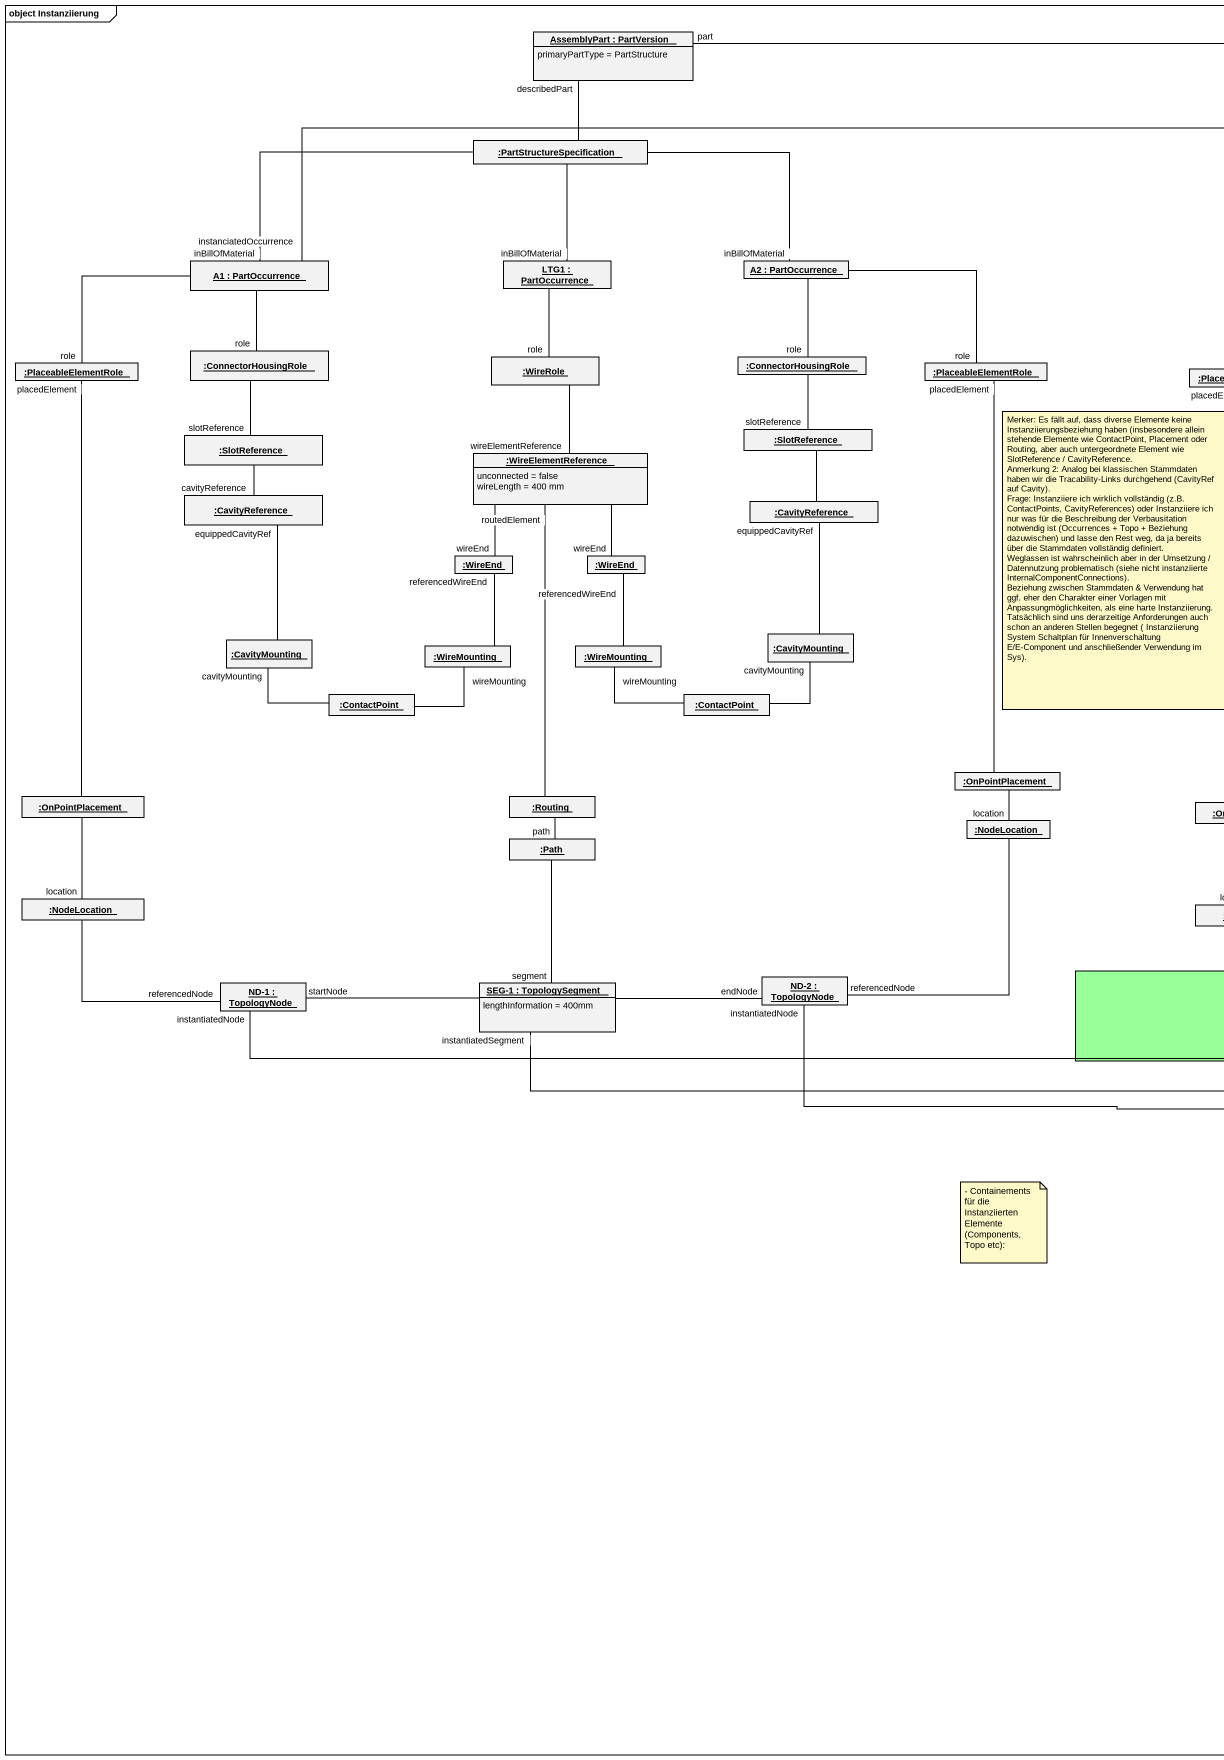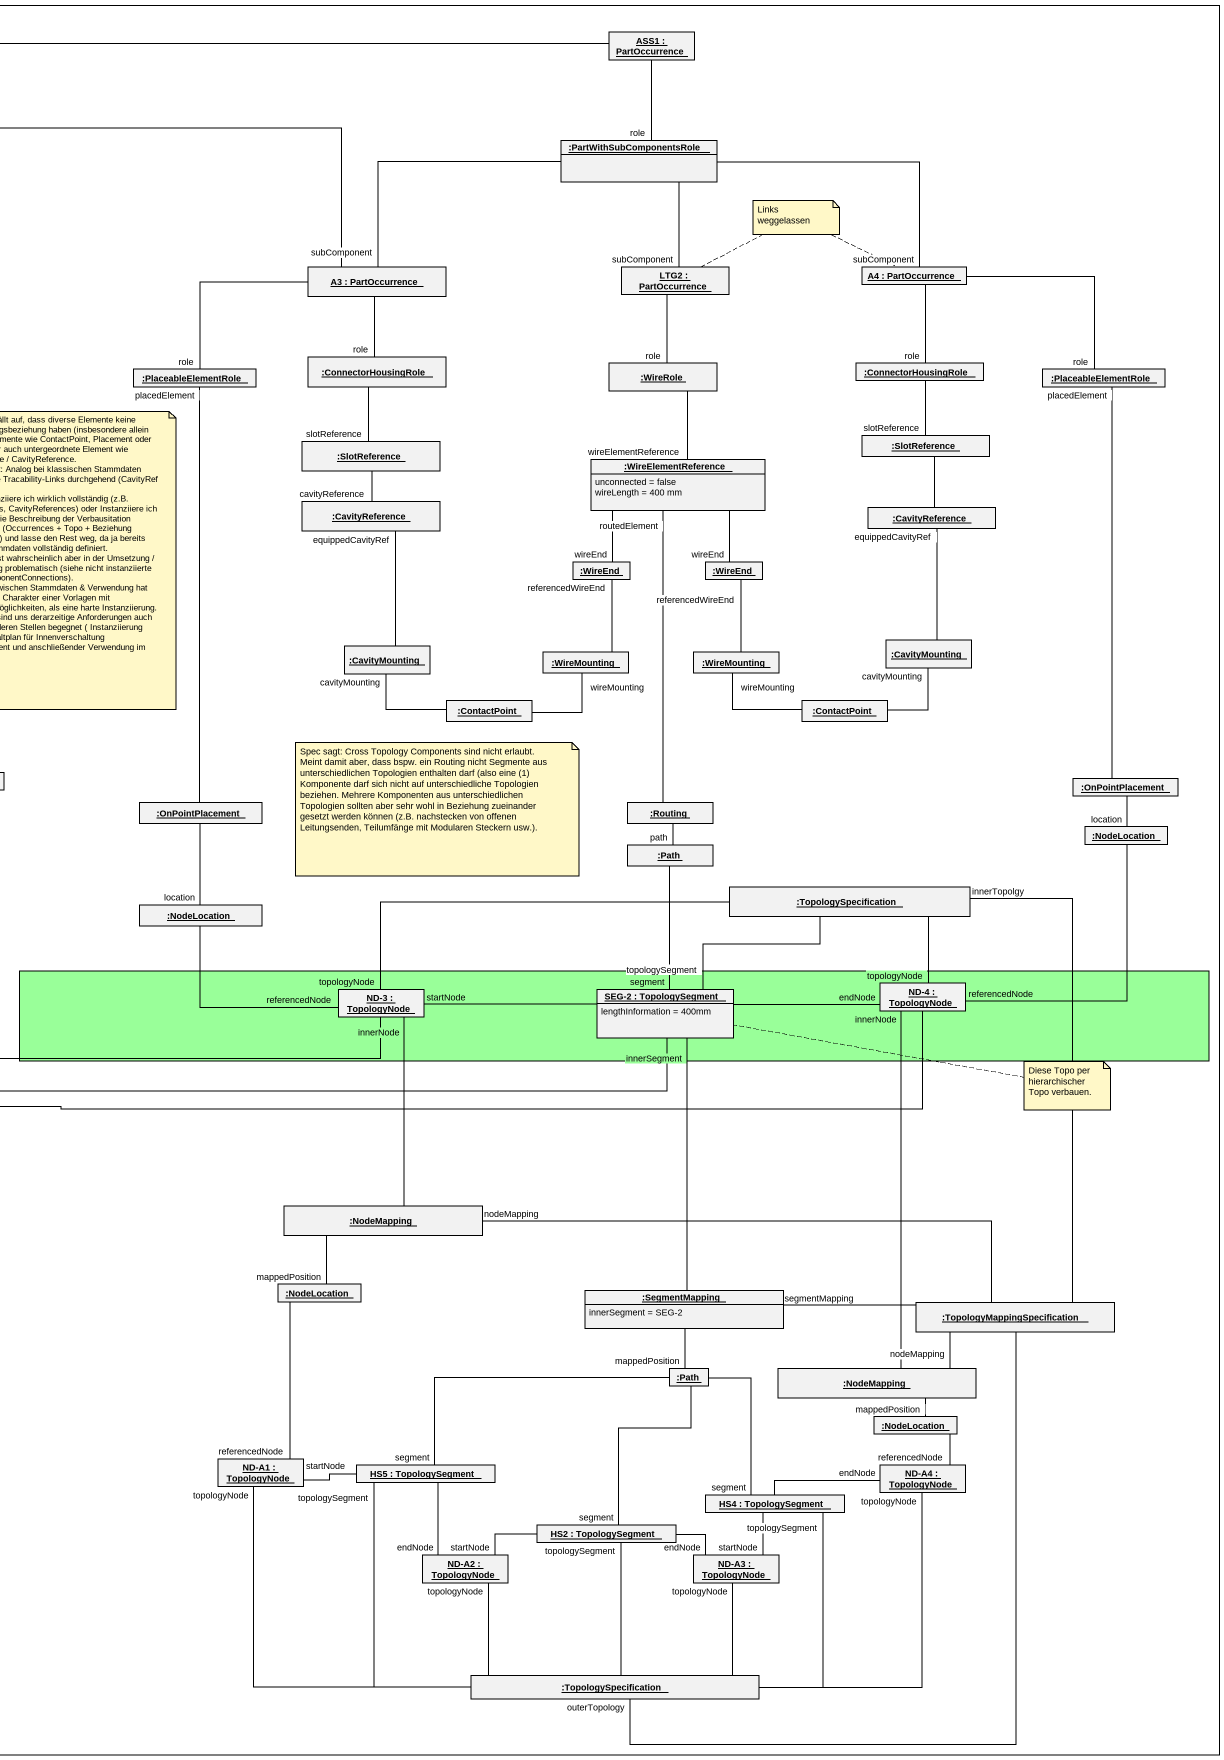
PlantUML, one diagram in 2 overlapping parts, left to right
@startuml
mainframe object Instanziierung
hide circle
hide empty members
object "AssemblyPart : PartVersion" as AssemblyPart {
  primaryPartType = PartStructure
}
object "ASS1 : PartOccurrence" as ASS1
object ":PartStructureSpecification" as PartStructureSpecification
object ":PartWithSubComponentsRole" as PartWithSubComponentsRole
object "A1 : PartOccurrence" as A1
object "LTG1 : PartOccurrence" as LTG1
object "A2 : PartOccurrence" as A2
object "A3 : PartOccurrence" as A3
object "LTG2 : PartOccurrence" as LTG2
object "A4 : PartOccurrence" as A4
object ":ConnectorHousingRole" as ConnectorHousingRole
object ":WireRole" as WireRole
object ":ConnectorHousingRole" as ConnectorHousingRole_2
object ":ConnectorHousingRole" as ConnectorHousingRole_3
object ":PlaceableElementRole" as PlaceableElementRole
object ":PlaceableElementRole" as PlaceableElementRole_2
object ":PlaceableElementRole" as PlaceableElementRole_3
object ":WireRole" as WireRole_2
object ":ConnectorHousingRole" as ConnectorHousingRole_4
object ":PlaceableElementRole" as PlaceableElementRole_4
object ":SlotReference" as SlotReference
object ":SlotReference" as SlotReference_2
object ":WireElementReference" as WireElementReference {
  unconnected = false
  wireLength = 400 mm
}
object ":SlotReference" as SlotReference_3
object ":WireElementReference" as WireElementReference_2 {
  unconnected = false
  wireLength = 400 mm
}
object ":SlotReference" as SlotReference_4
object ":CavityReference" as CavityReference
object ":CavityReference" as CavityReference_2
object ":CavityReference" as CavityReference_3
object ":CavityReference" as CavityReference_4
object ":WireEnd" as WireEnd
object ":WireEnd" as WireEnd_2
object ":WireEnd" as WireEnd_3
object ":WireEnd" as WireEnd_4
object ":CavityMounting" as CavityMounting
object ":WireMounting" as WireMounting
object ":WireMounting" as WireMounting_2
object ":CavityMounting" as CavityMounting_2
object ":CavityMounting" as CavityMounting_3
object ":WireMounting" as WireMounting_3
object ":WireMounting" as WireMounting_4
object ":CavityMounting" as CavityMounting_4
object ":ContactPoint" as ContactPoint
object ":ContactPoint" as ContactPoint_2
object ":ContactPoint" as ContactPoint_3
object ":ContactPoint" as ContactPoint_4
object ":OnPointPlacement" as OnPointPlacement
object ":OnPointPlacement" as OnPointPlacement_2
object ":OnPointPlacement" as OnPointPlacement_3
object ":Routing" as Routing
object ":NodeLocation" as NodeLocation
object ":OnPointPlacement" as OnPointPlacement_4
object ":Routing" as Routing_2
object ":Path" as Path
object ":Path" as Path_2
object ":NodeLocation" as NodeLocation_2
object ":NodeLocation" as NodeLocation_3
object ":TopologySpecification" as TopologySpecification
object ":NodeLocation" as NodeLocation_4
rectangle " " as rectangle1 #99FF99 {
  object "ND-3 : TopologyNode" as ND_3
  object "SEG-2 : TopologySegment" as SEG_2 {
    lengthInformation = 400mm
  }
  object "ND-4 : TopologyNode" as ND_4
}
object "ND-1 : TopologyNode" as ND_1
object "SEG-1 : TopologySegment" as SEG_1 {
  lengthInformation = 400mm
}
object "ND-2 : TopologyNode" as ND_2
object ":NodeMapping" as NodeMapping
object ":NodeLocation" as NodeLocation_5
object ":SegmentMapping" as SegmentMapping {
  innerSegment = SEG-2
}
object ":TopologyMappingSpecification" as TopologyMappingSpecification
object ":Path" as Path_3
object ":NodeMapping" as NodeMapping_2
object ":NodeLocation" as NodeLocation_6
object "ND-A1 : TopologyNode" as ND_A1
object "HS5 : TopologySegment" as HS5
object "ND-A4 : TopologyNode" as ND_A4
object "HS4 : TopologySegment" as HS4
object "ND-A2 : TopologyNode" as ND_A2
object "HS2 : TopologySegment" as HS2
object "ND-A3 : TopologyNode" as ND_A3
object ":TopologySpecification" as TopologySpecification_2
ASS1 -left- AssemblyPart : part
ASS1 -- PartWithSubComponentsRole : role
PartStructureSpecification -up- AssemblyPart : describedPart
PartStructureSpecification -left- A1 : inBillOfMaterial
PartStructureSpecification -- LTG1 : inBillOfMaterial
PartStructureSpecification -right- A2 : inBillOfMaterial
PartWithSubComponentsRole -left- A3 : subComponent
PartWithSubComponentsRole -- LTG2 : subComponent
PartWithSubComponentsRole -right- A4 : subComponent
A1 -- ConnectorHousingRole : role
A1 -left- PlaceableElementRole : role
LTG1 -- WireRole : role
A2 -- ConnectorHousingRole_2 : role
A2 -right- PlaceableElementRole_2 : role
A3 -left- A1 : instanciatedOccurrence
A3 -- ConnectorHousingRole_3 : role
A3 -left- PlaceableElementRole_3 : role
LTG2 -- WireRole_2 : role
A4 -- ConnectorHousingRole_4 : role
A4 -right- PlaceableElementRole_4 : role
ConnectorHousingRole -- SlotReference_2 : slotReference
WireRole -- WireElementReference : wireElementReference
ConnectorHousingRole_2 -- SlotReference : slotReference
ConnectorHousingRole_3 -- SlotReference_3 : slotReference
WireRole_2 -- WireElementReference_2 : wireElementReference
ConnectorHousingRole_4 -- SlotReference_4 : slotReference
SlotReference -- CavityReference_2
SlotReference_2 -- CavityReference : cavityReference
WireElementReference -- WireEnd : wireEnd
WireElementReference -- WireEnd_2 : wireEnd
SlotReference_3 -- CavityReference_3 : cavityReference
WireElementReference_2 -- WireEnd_3 : wireEnd
WireElementReference_2 -- WireEnd_4 : wireEnd
SlotReference_4 -- CavityReference_4
CavityMounting -up- CavityReference : equippedCavityRef
WireMounting -up- WireEnd : referencedWireEnd
WireMounting_2 -up- WireEnd_2 : referencedWireEnd
CavityMounting_2 -up- CavityReference_2 : equippedCavityRef
CavityMounting_3 -up- CavityReference_3 : equippedCavityRef
WireMounting_3 -up- WireEnd_3 : referencedWireEnd
WireMounting_4 -up- WireEnd_4 : referencedWireEnd
CavityMounting_4 -up- CavityReference_4 : equippedCavityRef
ContactPoint -left- CavityMounting : cavityMounting
ContactPoint -right- WireMounting : wireMounting
ContactPoint_2 -left- WireMounting_2 : wireMounting
ContactPoint_2 -up- CavityMounting_2 : cavityMounting
ContactPoint_3 -left- CavityMounting_3 : cavityMounting
ContactPoint_3 -right- WireMounting_3 : wireMounting
ContactPoint_4 -left- WireMounting_4 : wireMounting
ContactPoint_4 -up- CavityMounting_4 : cavityMounting
OnPointPlacement -up- PlaceableElementRole_2 : placedElement
OnPointPlacement -- NodeLocation : location
OnPointPlacement_2 -up- PlaceableElementRole_4 : placedElement
OnPointPlacement_2 -- NodeLocation_2 : location
OnPointPlacement_3 -up- PlaceableElementRole : placedElement
OnPointPlacement_3 -- NodeLocation_3 : location
Routing -up- WireElementReference : routedElement
Routing -- Path : path
NodeLocation -- ND_2 : referencedNode
OnPointPlacement_4 -up- PlaceableElementRole_3 : placedElement
OnPointPlacement_4 -- NodeLocation_4 : location
Routing_2 -up- WireElementReference_2 : routedElement
Routing_2 -- Path_2 : path
Path -- SEG_1 : segment
Path_2 -- SEG_2 : segment
NodeLocation_2 -- ND_4 : referencedNode
NodeLocation_3 -right- ND_1 : referencedNode
TopologySpecification -left- ND_3 : topologyNode
TopologySpecification -- SEG_2 : topologySegment
TopologySpecification -- ND_4 : topologyNode
NodeLocation_4 -right- ND_3 : referencedNode
SEG_1 -left- ND_1 : startNode
SEG_1 -right- ND_2 : endNode
ND_3 -left- ND_1 : instantiatedNode
SEG_2 -left- SEG_1 : instantiatedSegment
SEG_2 -left- ND_3 : startNode
SEG_2 -right- ND_4 : endNode
ND_4 -left- ND_2 : instantiatedNode
NodeMapping -up- ND_3 : innerNode
NodeMapping -- NodeLocation_5 : mappedPosition
NodeLocation_5 -- ND_A1 : referencedNode
SegmentMapping -up- SEG_2 : innerSegment
SegmentMapping -- Path_3 : mappedPosition
TopologyMappingSpecification -up- TopologySpecification : innerTopolgy
TopologyMappingSpecification -left- NodeMapping : nodeMapping
TopologyMappingSpecification -left- SegmentMapping : segmentMapping
TopologyMappingSpecification -left- NodeMapping_2 : nodeMapping
TopologyMappingSpecification -- TopologySpecification_2 : outerTopology
Path_3 -left- HS5 : segment
Path_3 -- HS4 : segment
Path_3 -- HS2 : segment
NodeMapping_2 -up- ND_4 : innerNode
NodeMapping_2 -- NodeLocation_6 : mappedPosition
NodeLocation_6 -- ND_A4 : referencedNode
HS5 -left- ND_A1 : startNode
HS5 -- ND_A2 : endNode
HS4 -right- ND_A4 : endNode
HS4 -- ND_A3 : startNode
HS2 -left- ND_A2 : startNode
HS2 -right- ND_A3 : endNode
TopologySpecification_2 -up- ND_A1 : topologyNode
TopologySpecification_2 -up- HS5 : topologySegment
TopologySpecification_2 -up- ND_A4 : topologyNode
TopologySpecification_2 -up- HS4 : topologySegment
TopologySpecification_2 -up- ND_A2 : topologyNode
TopologySpecification_2 -up- HS2 : topologySegment
TopologySpecification_2 -up- ND_A3 : topologyNode
note as N1
  Links weggelassen
end note
N1 .. LTG2
N1 .. A4
note as N2
  Merker: Es fällt auf, dass diverse Elemente keine Instanziierungsbeziehung haben (insbesondere allein stehende Elemente wie ContactPoint, Placement oder Routing, aber auch untergeordnete Element wie SlotReference / CavityReference.
  Anmerkung 2: Analog bei klassischen Stammdaten haben wir die Tracability-Links durchgehend (CavityRef auf Cavity).
  Frage: Instanziiere ich wirklich vollständig (z.B. ContactPoints, CavityReferences) oder Instanziiere ich nur was für die Beschreibung der Verbausitation notwendig ist (Occurrences + Topo + Beziehung dazuwischen) und lasse den Rest weg, da ja bereits über die Stammdaten vollständig definiert.
  Weglassen ist wahrscheinlich aber in der Umsetzung / Datennutzung problematisch (siehe nicht instanziierte InternalComponentConnections).
  Beziehung zwischen Stammdaten & Verwendung hat ggf. eher den Charakter einer Vorlagen mit Anpassungmöglichkeiten, als eine harte Instanziierung. Tatsächlich sind uns derarzeitige Anforderungen auch schon an anderen Stellen begegnet ( Instanziierung System Schaltplan für Innenverschaltung E/E-Component und anschließender Verwendung im Sys).
end note
note as N3
  Spec sagt: Cross Topology Components sind nicht erlaubt. Meint damit aber, dass bspw. ein Routing nicht Segmente aus unterschiedlichen Topologien enthalten darf (also eine (1) Komponente darf sich nicht auf unterschiedliche Topologien beziehen. Mehrere Komponenten aus unterschiedlichen Topologien sollten aber sehr wohl in Beziehung zueinander gesetzt werden können (z.B. nachstecken von offenen Leitungsenden, Teilumfänge mit Modularen Steckern usw.).
end note
note right of SEG_2 : Diese Topo per hierarchischer Topo verbauen.
note as N5
  - Containements für die Instanziierten Elemente (Components, Topo etc):
end note
@enduml
